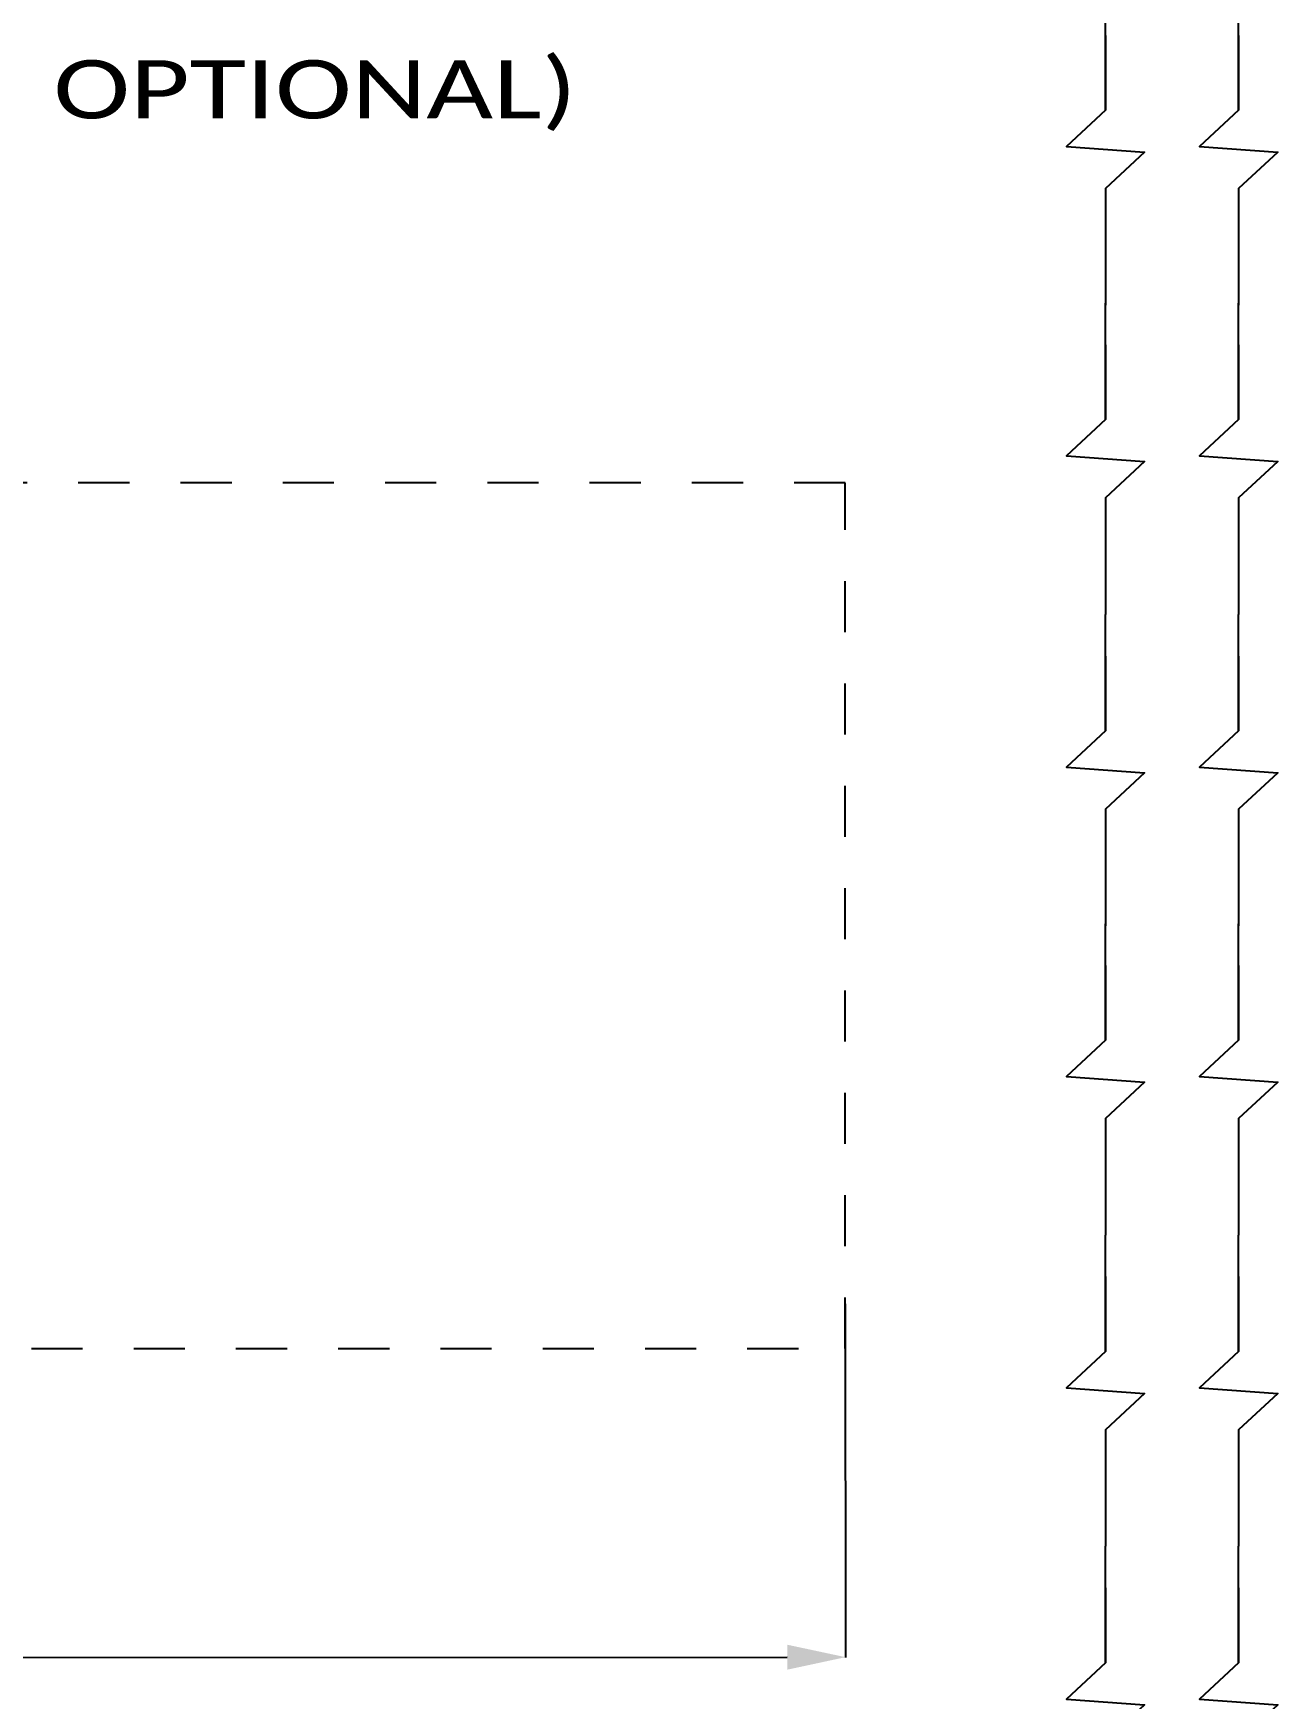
# Model space of a CAD drawing. Header units: millimetres. Extents: x 6781 to 13993, y -7973 to 4183.
# Drawn here: x 10252 to 11000, y 1447 to 2448 of the extents above; entities that cross this region are included whole.
import ezdxf
from ezdxf.enums import TextEntityAlignment as Align

# ---------------------------------------------------------------- set-up
doc = ezdxf.new("R2010")
doc.units = ezdxf.units.MM
doc.header["$LTSCALE"] = 307.34
doc.header["$PDMODE"] = 3
doc.header["$PDSIZE"] = 8
doc.linetypes.add('DOT', pattern=[0.2, 0.1, -0.1])
doc.layers.get('0').update_dxf_attribs({"linetype": 'CONTINUOUS'})
doc.layers.get('Defpoints').update_dxf_attribs({"linetype": 'CONTINUOUS'})
doc.styles.get("Standard").update_dxf_attribs({"font": 'calibri.ttf'})
doc.dimstyles.new('DIMSTYLE_4', dxfattribs={"dimtxt": 35, "dimasz": 35, "dimexe": 0.08, "dimexo": 1, "dimgap": 0.875, "dimtad": 1, "dimdsep": 46, "dimtxsty": 'Standard', "dimblk": '_FILLED', "dimblk1": '_FILLED', "dimblk2": '_FILLED', "dimcen": 0.09, "dimazin": 2, "dimtp": 0.01, "dimtm": 0.01, "dimtfac": 1, "dimtofl": 0, "dimtmove": 0, "dimatfit": 3, "dimldrblk": '_FILLED', "dimfxl": 1, "dimtolj": 1, "dimarcsym": 0})

# ---------------------------------------------------------------- blocks, each defined once
blk = doc.blocks.new('_FILLED')
at = {"color": 0, "linetype": 'ByBlock'}
blk.add_solid([(0, 0), (-1, 0.214), (-1, -0.214)], dxfattribs=at)
blk = doc.blocks.new('*D347')
at = {"color": 0, "linetype": 'Continuous', "lineweight": -2}
for p, q in [((10740.4, 1684.4), (10740.6, 1472)), ((8960.4, 1673.1), (8960.6, 1470.9)), ((10705.6, 1472), (8995.6, 1471))]:
    blk.add_line(p, q, dxfattribs=at)
at = {"layer": 'Defpoints', "color": 0}
for p in [(10740.4, 1685.4), (8960.4, 1674.1), (8960.6, 1470.9)]:
    blk.add_point(p, dxfattribs=at)
at = {"color": 0, "linetype": 'ByBlock', "lineweight": -2, "xscale": 35, "yscale": 35, "zscale": 35}
for p, rotation in [((8960.6, 1470.9), 180.036617904), ((10740.6, 1472.1), 0.03661790400001148)]:
    blk.add_blockref('_FILLED', p, dxfattribs=dict(at, rotation=rotation))
at = {"color": 0, "lineweight": 25, "insert": (9853.8, 1519), "char_height": 35, "attachment_point": 2, "rotation": 0.0366, "line_spacing_factor": 0.9}
blk.add_mtext('\\A1;1780', dxfattribs=at)

msp = doc.modelspace()

# ---------------------------------------------------------------- linework, layer by layer
for p, q in [((10896.87679, 2401.3461), (10896.87679, 2471.3461)), ((10896.87679, 2401.3461), (10896.87679, 2471.3461)), ((10976.87679, 2401.3461), (10976.87679, 2471.3461)), ((10976.87679, 2401.3461), (10976.87679, 2471.3461)), ((10896.87679, 2354.3461), (10896.87679, 2284.3461)), ((10896.87679, 2354.3461), (10896.87679, 2284.3461)), ((10976.87679, 2354.3461), (10976.87679, 2284.3461)), ((10976.87679, 2354.3461), (10976.87679, 2284.3461)), ((10896.87679, 2215.52404), (10896.87679, 2285.52404)), ((10896.87679, 2215.52404), (10896.87679, 2285.52404)), ((10976.87679, 2215.52404), (10976.87679, 2285.52404)), ((10976.87679, 2215.52404), (10976.87679, 2285.52404)), ((10896.87679, 2168.52404), (10896.87679, 2098.52404)), ((10896.87679, 2168.52404), (10896.87679, 2098.52404)), ((10976.87679, 2168.52404), (10976.87679, 2098.52404)), ((10976.87679, 2168.52404), (10976.87679, 2098.52404)), ((10896.87679, 2028.52404), (10896.87679, 2098.52404)), ((10896.87679, 2028.52404), (10896.87679, 2098.52404)), ((10976.87679, 2028.52404), (10976.87679, 2098.52404)), ((10976.87679, 2028.52404), (10976.87679, 2098.52404)), ((10896.87679, 1981.52404), (10896.87679, 1911.52404)), ((10896.87679, 1981.52404), (10896.87679, 1911.52404)), ((10976.87679, 1981.52404), (10976.87679, 1911.52404)), ((10976.87679, 1981.52404), (10976.87679, 1911.52404)), ((10896.87679, 1842.70198), (10896.87679, 1912.70198)), ((10896.87679, 1842.70198), (10896.87679, 1912.70198)), ((10976.87679, 1842.70198), (10976.87679, 1912.70198)), ((10976.87679, 1842.70198), (10976.87679, 1912.70198)), ((10896.87679, 1795.70198), (10896.87679, 1725.70198)), ((10896.87679, 1795.70198), (10896.87679, 1725.70198)), ((10976.87679, 1795.70198), (10976.87679, 1725.70198)), ((10976.87679, 1795.70198), (10976.87679, 1725.70198)), ((10896.87679, 1655.70198), (10896.87679, 1725.70198)), ((10896.87679, 1655.70198), (10896.87679, 1725.70198)), ((10976.87679, 1655.70198), (10976.87679, 1725.70198)), ((10976.87679, 1655.70198), (10976.87679, 1725.70198)), ((10896.87679, 1608.70198), (10896.87679, 1538.70198)), ((10896.87679, 1608.70198), (10896.87679, 1538.70198)), ((10976.87679, 1608.70198), (10976.87679, 1538.70198)), ((10976.87679, 1608.70198), (10976.87679, 1538.70198)), ((10896.87679, 1468.70198), (10896.87679, 1538.70198)), ((10896.87679, 1468.70198), (10896.87679, 1538.70198)), ((10976.87679, 1468.70198), (10976.87679, 1538.70198)), ((10976.87679, 1468.70198), (10976.87679, 1538.70198))]:
    msp.add_line(p, q)
at = {"linetype": 'DOT', "lineweight": 25}
for p, q in [((10740.43522, 2177.51731), (9850.43522, 2177.51731)), ((10740.43522, 1657.51731), (10740.43522, 2177.51731)), ((8960.43522, 1657.51731), (10740.43522, 1657.51731))]:
    msp.add_line(p, q, dxfattribs=at)
for points in [[(10896.87679, 2446.33878), (10896.87679, 2401.3461), (10873.39019, 2379.56959), (10920.36339, 2376.12261), (10896.87679, 2354.3461), (10896.87679, 2285.52404)], [(10896.87679, 2446.33878), (10896.87679, 2401.3461), (10873.39019, 2379.56959), (10920.36339, 2376.12261), (10896.87679, 2354.3461), (10896.87679, 2285.52404)], [(10976.87679, 2446.33878), (10976.87679, 2401.3461), (10953.39019, 2379.56959), (11000.36339, 2376.12261), (10976.87679, 2354.3461), (10976.87679, 2285.52404)], [(10976.87679, 2446.33878), (10976.87679, 2401.3461), (10953.39019, 2379.56959), (11000.36339, 2376.12261), (10976.87679, 2354.3461), (10976.87679, 2285.52404)], [(10896.87679, 2260.51672), (10896.87679, 2215.52404), (10873.39019, 2193.74753), (10920.36339, 2190.30055), (10896.87679, 2168.52404), (10896.87679, 2099.70198)], [(10896.87679, 2260.51672), (10896.87679, 2215.52404), (10873.39019, 2193.74753), (10920.36339, 2190.30055), (10896.87679, 2168.52404), (10896.87679, 2099.70198)], [(10976.87679, 2260.51672), (10976.87679, 2215.52404), (10953.39019, 2193.74753), (11000.36339, 2190.30055), (10976.87679, 2168.52404), (10976.87679, 2099.70198)], [(10976.87679, 2260.51672), (10976.87679, 2215.52404), (10953.39019, 2193.74753), (11000.36339, 2190.30055), (10976.87679, 2168.52404), (10976.87679, 2099.70198)], [(10896.87679, 2073.51672), (10896.87679, 2028.52404), (10873.39019, 2006.74753), (10920.36339, 2003.30055), (10896.87679, 1981.52404), (10896.87679, 1912.70198)], [(10896.87679, 2073.51672), (10896.87679, 2028.52404), (10873.39019, 2006.74753), (10920.36339, 2003.30055), (10896.87679, 1981.52404), (10896.87679, 1912.70198)], [(10976.87679, 2073.51672), (10976.87679, 2028.52404), (10953.39019, 2006.74753), (11000.36339, 2003.30055), (10976.87679, 1981.52404), (10976.87679, 1912.70198)], [(10976.87679, 2073.51672), (10976.87679, 2028.52404), (10953.39019, 2006.74753), (11000.36339, 2003.30055), (10976.87679, 1981.52404), (10976.87679, 1912.70198)], [(10896.87679, 1887.69466), (10896.87679, 1842.70198), (10873.39019, 1820.92547), (10920.36339, 1817.47849), (10896.87679, 1795.70198), (10896.87679, 1726.87992)], [(10896.87679, 1887.69466), (10896.87679, 1842.70198), (10873.39019, 1820.92547), (10920.36339, 1817.47849), (10896.87679, 1795.70198), (10896.87679, 1726.87992)], [(10976.87679, 1887.69466), (10976.87679, 1842.70198), (10953.39019, 1820.92547), (11000.36339, 1817.47849), (10976.87679, 1795.70198), (10976.87679, 1726.87992)], [(10976.87679, 1887.69466), (10976.87679, 1842.70198), (10953.39019, 1820.92547), (11000.36339, 1817.47849), (10976.87679, 1795.70198), (10976.87679, 1726.87992)], [(10896.87679, 1700.69466), (10896.87679, 1655.70198), (10873.39019, 1633.92547), (10920.36339, 1630.47849), (10896.87679, 1608.70198), (10896.87679, 1539.87992)], [(10896.87679, 1700.69466), (10896.87679, 1655.70198), (10873.39019, 1633.92547), (10920.36339, 1630.47849), (10896.87679, 1608.70198), (10896.87679, 1539.87992)], [(10976.87679, 1700.69466), (10976.87679, 1655.70198), (10953.39019, 1633.92547), (11000.36339, 1630.47849), (10976.87679, 1608.70198), (10976.87679, 1539.87992)], [(10976.87679, 1700.69466), (10976.87679, 1655.70198), (10953.39019, 1633.92547), (11000.36339, 1630.47849), (10976.87679, 1608.70198), (10976.87679, 1539.87992)], [(10896.87679, 1513.69466), (10896.87679, 1468.70198), (10873.39019, 1446.92547), (10920.36339, 1443.47849), (10896.87679, 1421.70198), (10896.87679, 1352.87992)], [(10896.87679, 1513.69466), (10896.87679, 1468.70198), (10873.39019, 1446.92547), (10920.36339, 1443.47849), (10896.87679, 1421.70198), (10896.87679, 1352.87992)], [(10976.87679, 1513.69466), (10976.87679, 1468.70198), (10953.39019, 1446.92547), (11000.36339, 1443.47849), (10976.87679, 1421.70198), (10976.87679, 1352.87992)], [(10976.87679, 1513.69466), (10976.87679, 1468.70198), (10953.39019, 1446.92547), (11000.36339, 1443.47849), (10976.87679, 1421.70198), (10976.87679, 1352.87992)]]:
    msp.add_lwpolyline(points)

# ---------------------------------------------------------------- texts
at = {"color": 0, "linetype": 'Continuous', "lineweight": 25, "width": 1.259935}
msp.add_text('OPTIONAL)', height=35, dxfattribs=at).set_placement((10264.47623, 2396.45703), (10579.02876, 2396.45703), align=Align.FIT)

# ---------------------------------------------------------------- dimensions: what is measured, and where the dimension line sits
at = {"color": 0, "linetype": 'Continuous', "lineweight": 25}
dim = msp.add_linear_dim(base=(8960.5651, 1470.93313), p1=(10740.43522, 1685.41422), p2=(8960.43522, 1674.14959), angle=180.0366179, text='1780', dimstyle='DIMSTYLE_4', override={"dimtxsty": 'Standard'}, dxfattribs=at)
dim.commit()
dim.dimension.update_dxf_attribs({"geometry": '*D347', "text_midpoint": (9853.86655, 1471.50404), "dimtype": 160})

doc.saveas('drawing.dxf')
